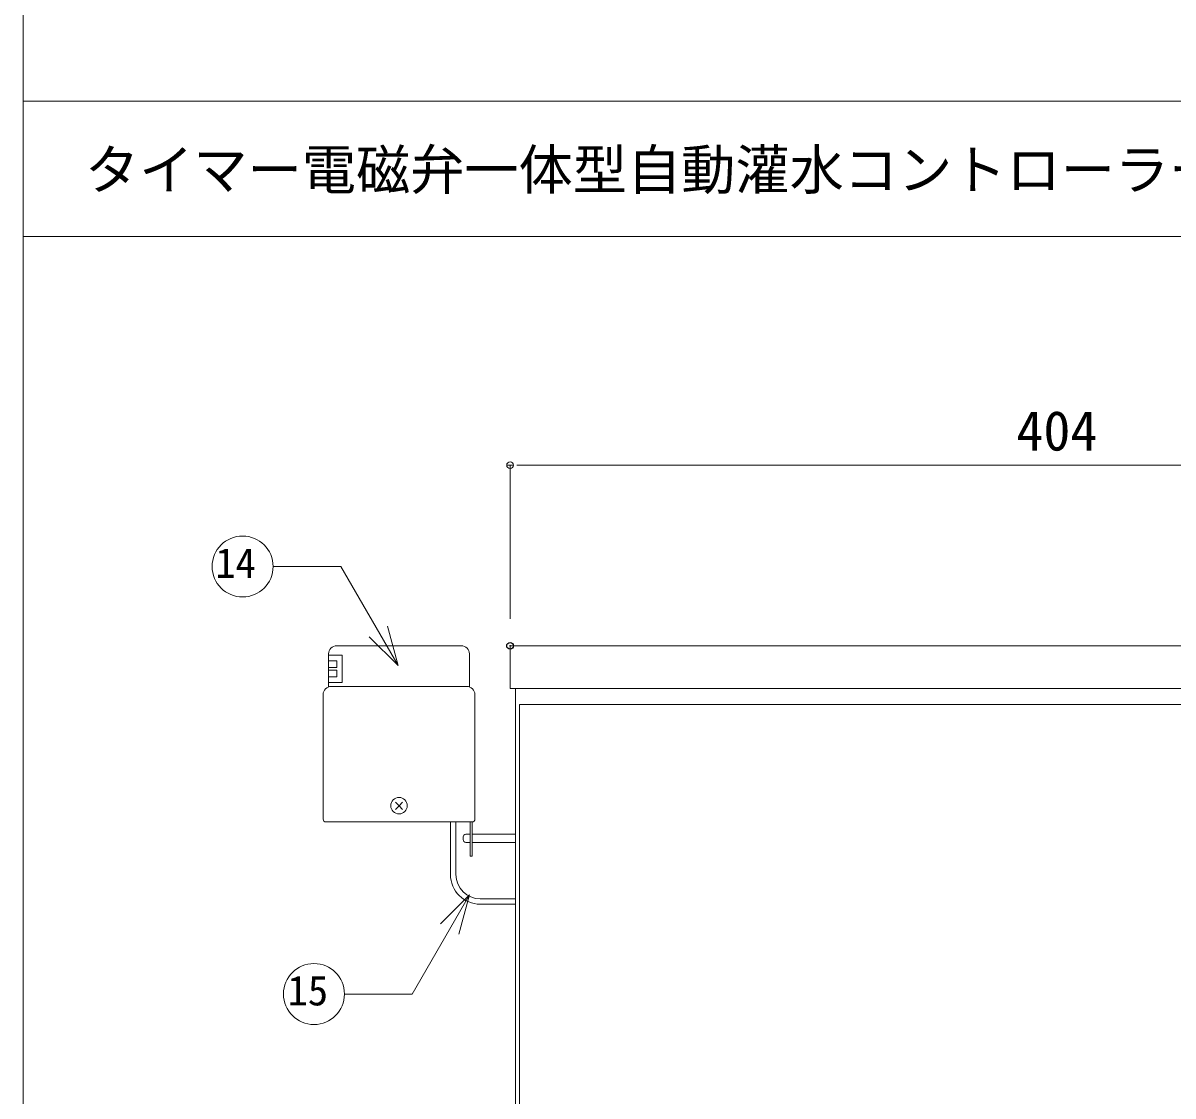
# Model space of a CAD drawing. Units: millimetres, scale not verified. Extents: x -79689 to 6276, y -2774 to 2774.
# Drawn here: x -1619 to -770, y 349 to 1141 of the extents above; entities that cross this region are included whole.
import ezdxf
from ezdxf.enums import TextEntityAlignment as Align

# ---------------------------------------------------------------- set-up
doc = ezdxf.new("R2010")
doc.units = ezdxf.units.MM
doc.header["$LTSCALE"] = 10
doc.header["$PDMODE"] = 32
doc.header["$PDSIZE"] = 5
for name, color, linetype, lineweight in [('0-0_0', 7, 'Continuous', 18), ('0-1_WAKU', 7, 'Continuous', 18), ('0-3_moji', 7, 'Continuous', 18), ('0-7_KANAMONO', 4, 'Continuous', 18), ('2-0', 3, 'Continuous', 18)]:
    doc.layers.add(name, color=color, linetype=linetype, lineweight=lineweight)
doc.layers.add('0-2_Defpoints', color=7, linetype='Continuous')
doc.styles.add('ＭＳ ゴシック', font='')
doc.styles.get('ＭＳ ゴシック').set_extended_font_data('MS Gothic')

# ---------------------------------------------------------------- blocks, each defined once
blk = doc.blocks.new('_Dot')
at = {"layer": '0-0_0'}
for p, q in [((-0.5, 0), (-1, 0)), ((0.25, 0), (-0.25, 0))]:
    blk.add_line(p, q, dxfattribs=at)
blk.add_circle((0, 0), 0.25, dxfattribs=at)
blk = doc.blocks.new('D9')
at = {"layer": '0-0_0'}
for p, q in [((38287.13, 24457.91), (38287.13, 24571.23)), ((38297.13, 24571.23), (39084.42, 24571.23)), ((39094.42, 24457.99), (39094.42, 24571.23))]:
    blk.add_line(p, q, dxfattribs=at)
at = {"layer": '0-2_Defpoints'}
for p in [(39094.42, 24571.23), (38287.13, 24437.91), (39094.42, 24437.99)]:
    blk.add_point(p, dxfattribs=at)
at = {"layer": '0-0_0', "xscale": 10, "yscale": 10, "rotation": 180}
blk.add_blockref('_Dot', (38287.13, 24571.23), dxfattribs=at)
at = {"layer": '0-0_0', "xscale": 10, "yscale": 10}
blk.add_blockref('_Dot', (39094.42, 24571.23), dxfattribs=at)
at = {"layer": '0-0_0', "style": 'ＭＳ ゴシック'}
blk.add_text('404', height=29.33, dxfattribs=at).set_placement((38660.78, 24573.23), align=Align.BOTTOM_LEFT)

msp = doc.modelspace()

# ---------------------------------------------------------------- linework, layer by layer
at = {"layer": '0-1_WAKU'}
for p, q in [((-1618.57, 1083), (6275.93, 1083)), ((-1618.57, 983), (6275.93, 983))]:
    msp.add_line(p, q, dxfattribs=at)
msp.add_lwpolyline([(-1618.57, -2774), (6275.93, -2774), (6275.93, 2774), (-1618.57, 2774)], close=True, dxfattribs=at)
at = {"layer": '0-3_moji'}
for p, q in [((-1383.99, 739.51), (-1433.99, 739.51)), ((-1341.78, 666.41), (-1383.99, 739.51)), ((-1341.78, 666.41), (-1363, 687.62)), ((-1341.78, 666.41), (-1349.55, 695.39)), ((-1289.12, 497.08), (-1331.32, 423.98)), ((-1289.12, 497.08), (-1310.33, 475.87)), ((-1289.12, 497.08), (-1296.88, 468.1)), ((-1331.32, 423.98), (-1381.32, 423.98))]:
    msp.add_line(p, q, dxfattribs=at)
for centre in [(-1456.49, 739.51), (-1403.82, 423.98)]:
    msp.add_circle(centre, 22.5, dxfattribs=at)
at = {"layer": '0-7_KANAMONO'}
for p, q in [((-1387.04, 680.98), (-1295.04, 680.98)), ((-1393.04, 674.98), (-1393.04, 650.98)), ((-1393.04, 673.98), (-1383.04, 673.98)), ((-1383.04, 673.98), (-1383.04, 653.98)), ((-1289.04, 674.98), (-1289.04, 650.98)), ((-1393.04, 669.98), (-1387.04, 669.98)), ((-1393.04, 664.98), (-1387.04, 664.98)), ((-1393.04, 662.98), (-1387.04, 662.98)), ((-1387.04, 664.98), (-1387.04, 669.98)), ((-1387.04, 662.98), (-1387.04, 657.98)), ((-1393.04, 657.98), (-1387.04, 657.98)), ((-1393.04, 653.98), (-1383.04, 653.98)), ((-1391.04, 650.98), (-1291.04, 650.98)), ((-1397.04, 644.98), (-1397.04, 552.98)), ((-1285.04, 644.98), (-1285.04, 552.98)), ((-1341.04, 562.98), (-1343.72, 565.66)), ((-1341.04, 562.98), (-1343.72, 560.29)), ((-1341.04, 562.98), (-1343.72, 560.29)), ((-1341.04, 562.98), (-1338.35, 565.66)), ((-1341.04, 562.98), (-1338.35, 560.29)), ((-1395.04, 550.98), (-1287.04, 550.98)), ((-1303.04, 512.23), (-1303.04, 550.98)), ((-1299.04, 512.23), (-1299.04, 550.98)), ((-1288.54, 550.98), (-1288.54, 525.63)), ((-1287.04, 550.98), (-1287.04, 525.63)), ((-1293.67, 539.92), (-1293.67, 537.92)), ((-1288.61, 541.92), (-1291.67, 541.92)), ((-1288.61, 535.92), (-1291.67, 535.92)), ((-1255.04, 541.92), (-1287.04, 541.92)), ((-1255.04, 535.92), (-1287.04, 535.92)), ((-1287.04, 525.63), (-1288.54, 525.63)), ((-1281.04, 494.23), (-1274.99, 494.23)), ((-1274.99, 494.23), (-1255.04, 494.23)), ((-1281.04, 490.23), (-1274.99, 490.23)), ((-1274.99, 490.23), (-1255.04, 490.23))]:
    msp.add_line(p, q, dxfattribs=at)
msp.add_circle((-1341.04, 562.98), 6.08, dxfattribs=at)
for centre, radius, start, end in [((-1387.04, 674.98), 6, 90, 180), ((-1295.04, 674.98), 6, 0, 90), ((-1391.04, 644.98), 6, 90, 180), ((-1291.04, 644.98), 6, 0, 90), ((-1395.04, 552.98), 2, 180, 270), ((-1287.04, 552.98), 2, 270, 0), ((-1291.67, 539.92), 2, 90, 180), ((-1291.67, 537.92), 2, 180, 270), ((-1281.04, 512.23), 22, 180, 270), ((-1281.04, 512.23), 18, 180, 270)]:
    msp.add_arc(centre, radius, start, end, dxfattribs=at)
at = {"layer": '2-0'}
for p, q in [((-1259.04, 649.44), (-1259.04, 680.98)), ((-1259.04, 680.98), (-451.75, 680.98)), ((-1255.09, -146.91), (-1255.09, 649.44)), ((-1252.14, -142.96), (-1252.14, 637.61)), ((-1252.14, 637.61), (-458.86, 637.61))]:
    msp.add_line(p, q, dxfattribs=at)
msp.add_lwpolyline([(-451.75, 681.06), (-451.75, 649.44), (-1259.04, 649.44)], dxfattribs=at)

# ---------------------------------------------------------------- block references
at = {"layer": '0-0_0'}
msp.add_blockref('D9', (-39546.17, -23756.94), dxfattribs=at)

# ---------------------------------------------------------------- texts
at = {"layer": '0-3_moji', "style": 'ＭＳ ゴシック'}
for s, height, p in [('タイマー電磁弁一体型自動灌水コントローラー(1系統用)(20A用)(年間タイマー)：FD-CW・1RS(20A用)', 29.33, (-1572.82, 1008.95)), ('14', 21.99, (-1476.65, 724.51)), ('15', 21.99, (-1423.31, 408.98))]:
    msp.add_text(s, height=height, dxfattribs=at).set_placement(p, align=Align.BOTTOM_LEFT)

doc.saveas('drawing.dxf')
